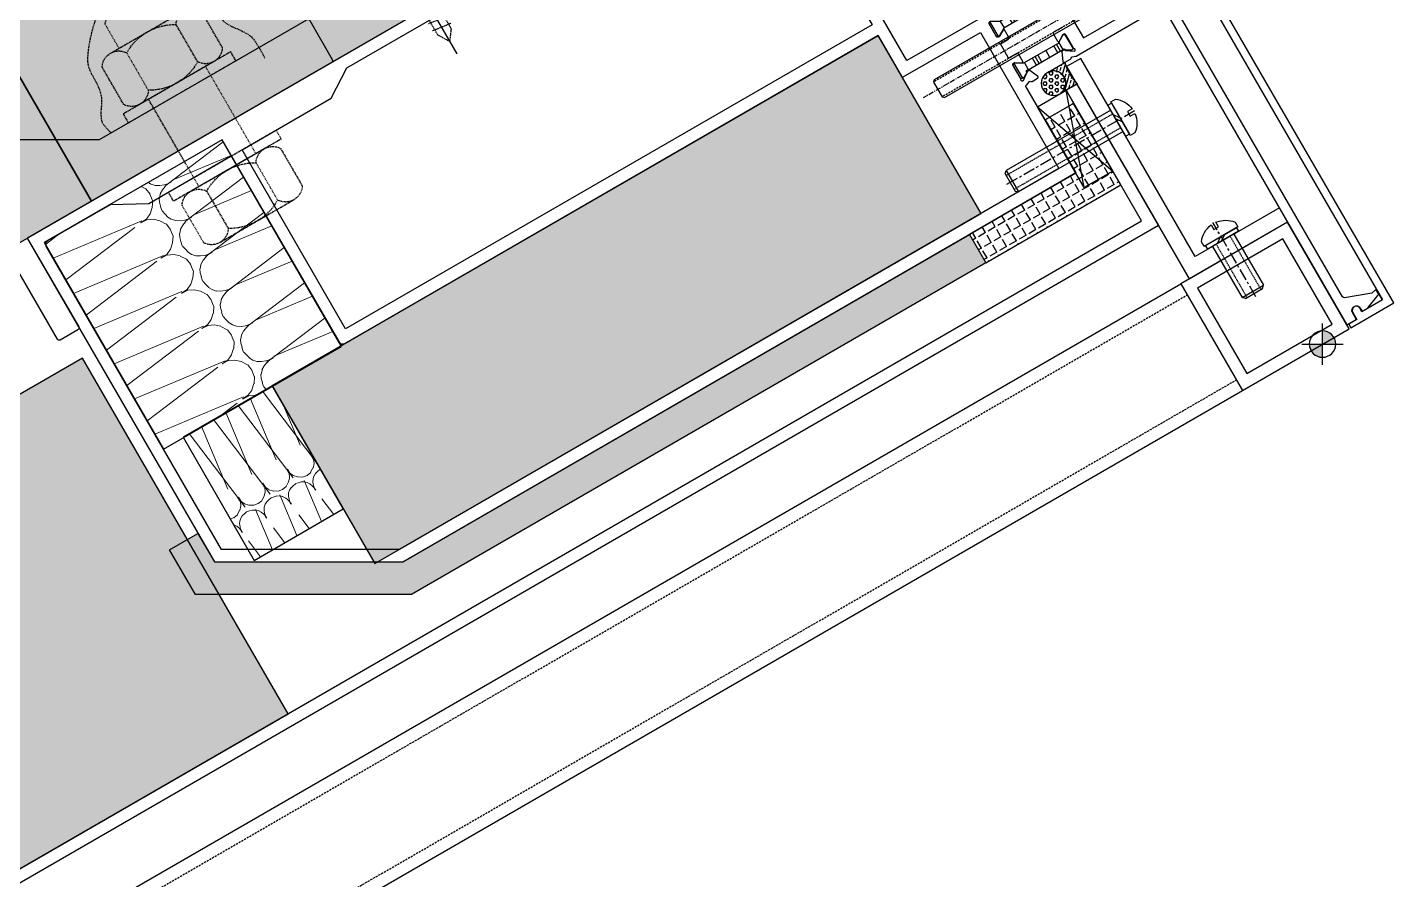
# Model space of a CAD drawing. Header units: millimetres. Extents: x 19684 to 58158, y -7929 to 13062.
# Drawn here: x 36693 to 37025.5, y 6933.9 to 7141.4 of the extents above; entities that cross this region are included whole.
import ezdxf

# ---------------------------------------------------------------- set-up
doc = ezdxf.new("R2010")
doc.units = ezdxf.units.MM
for name, pattern in [('CENTER', [2, 1.25, -0.25, 0.25, -0.25]), ('CENTER2', [28.575000000000003, 19.05, -3.175, 3.175, -3.175]), ('CONTINOUS', [0]), ('DASHED', [0.75, 0.5, -0.25]), ('HIDDEN', [0.375, 0.25, -0.125]), ('HIDDEN2', [0.1875, 0.125, -0.0625]), ('LG', [4.1, 4, 0.1])]:
    doc.linetypes.add(name, pattern=pattern)
for name, color, linetype in [('01', 1, 'Continuous'), ('CASTFIX', 1, 'Continuous'), ('F-Alum', 4, 'Continuous'), ('F-Bolt', 32, 'Continuous'), ('F-dashed line', 8, 'DASHED'), ('F-dim', 1, 'Continuous'), ('F-Glazing', 8, 'Continuous'), ('F-Hidden', 9, 'HIDDEN'), ('F-Misc', 1, 'Continuous'), ('F_MISC', 8, 'Continuous'), ('HAT', 155, 'Continuous'), ('Hatch', 8, 'Continuous'), ('INSUL', 173, 'Continuous'), ('XINGCAI', 4, 'LG'), ('中心线', 1, 'CENTER2'), ('虚线', 8, 'HIDDEN'), ('螺栓钉类', 241, 'Continuous')]:
    doc.layers.add(name, color=color, linetype=linetype)
doc.styles.add('F-simhei', font='')
doc.styles.get('F-simhei').set_extended_font_data('SimHei')
doc.dimstyles.new('1c', dxfattribs={"dimtxt": 3, "dimasz": 2, "dimexe": 1, "dimexo": 2, "dimgap": 1.5, "dimtad": 1, "dimdec": 0, "dimzin": 12, "dimdsep": 46, "dimtxsty": 'F-simhei', "dimblk": 'ARCHTICK', "dimcen": 1, "dimclrd": 1, "dimclre": 1, "dimclrt": 7, "dimadec": 0, "dimazin": 0, "dimtfac": 1, "dimtdec": 0, "dimtix": 1, "dimtofl": 0, "dimtmove": 0, "dimatfit": 3, "dimfxl": 1, "dimtolj": 1, "dimtzin": 0, "dimarcsym": 1})
pattern_1 = [(120.0159999972558, (-47216.91232647803, 13935.1741084259), (-2.381185795183363, -1.375665006030532), [2, -0.7500000000000003]), (210.0160000000012, (-47216.91232647803, 13935.1741084259), (1.375665006030532, -2.381185795183364), [1.999999999999999, -0.7499999999999997])]
pattern_2 = [(171.78891, (53.29895986780268, 199.0437047751039), (-673.1884858015958, 99.9980360094625), [3.334123433952751, -696.8316966981112]), (146.908661, (56.22176739034573, 197.1389802318034), (-158.3972894762852, 99.99803490723833), [3.48866439488112, -729.1307815316682]), (132.32733, (58.39030174578598, 194.7580750526679), (-178.1969530160181, 199.9960661803808), [3.220442669502371, -673.0725639250909]), (114.796992, (59.71027878823556, 191.900988237717), (-39.59932263935266, 99.99803293445495), [3.147266108530634, -327.3156832870287]), (91.62022409999996, (59.80456293412342, 188.5677207869313), (-19.79966064025727, 599.988200850776), [3.334601424552994, -696.9315947336012]), (82.82482490000001, (50.0933009075764, 111.4263797832001), (138.5976238983835, 1099.978365791337), [77.75020903024833, -16249.79344532666]), (97.17517500000001, (69.70439425242645, 111.4263797832001), (-138.5976269393062, 1099.97836540873), [77.75020903024834, -16249.79344532666]), (88.37977579999999, (59.99313122589912, 188.5677207869313), (19.79965369079009, 599.9882010424104), [3.334601424552994, -696.9315947336012]), (65.203007, (60.08741537178697, 191.900988237717), (39.59932256908431, 99.99803308210875), [3.147266108530634, -327.3156832870287]), (47.67266910000001, (61.40739341421688, 194.7580750526679), (178.1969524610717, 199.9960667480297), [3.220442669502371, -673.072563925091]), (33.09133830000001, (63.57592776965713, 197.1389802318034), (158.3972879681687, 99.99803716097436), [3.48866439488112, -729.1307815316682]), (8.21108952, (66.49873429221985, 199.0437047751039), (673.1884862108841, 99.9980333389594), [3.334123433952752, -696.8316966981112]), (87.16616460000002, (49.99901676168855, 109.5216562398798), (19.79965242265367, 299.9941008719035), [1.907056497442313, -398.5748119653647]), (103.901385, (50.4704374911278, 107.6169316965793), (-79.19864519313501, 299.9941001984828), [1.962195413127103, -410.0989253419127]), (111.603615, (51.22470965825029, 105.7122071532787), (-19.79966116559305, 99.99803348965123), [2.048634713285046, -105.5046652346223]), (122.761347, (52.45040355479235, 103.8074826099782), (-59.398985481521, 99.9980324796988), [2.265016458104941, -473.3884207443062]), (138.290552, (54.05323303490549, 102.3789387025126), (-118.7979666815726, 99.99803557897644), [2.147044778036072, -448.7322556115645]), (152.003514, (55.84463080679433, 101.4265764308623), (-178.1969532361461, 99.99803214900611), [2.028817103001383, -424.022851525775]), (166.477202, (57.82459687045887, 100.9503957950274), (-395.9932265685611, 99.99803673219859), [2.036421953450835, -425.6121802713819]), (167.070755, (59.89884708001127, 100.4742141592121), (-415.7928891850584, 99.99803333526746), [2.128206148500603, -444.7951330356821]), (12.9292444, (59.89884708001127, 100.4742141592121), (415.7928893372623, 99.99803287960626), [2.128206148500603, -444.7951330356821]), (13.52279750000001, (61.97309728956365, 100.9503957950274), (395.9932274412085, 99.99803327650577), [2.036421953450835, -425.6121802713819]), (27.9964853, (63.9530633532282, 101.4265764308623), (197.996611641301, 99.99803716726089), [2.028817103001383, -424.022851525775]), (41.709447, (65.74446212509737, 102.3789387025126), (118.7979657655061, 99.99803649161596), [2.147044778036071, -448.7322556115643]), (57.23865219999999, (67.34729160521051, 103.8074826099782), (197.9966108148992, 299.9941022379504), [2.26501645810494, -473.3884207443062]), (68.396384, (68.57298450177224, 105.7122071532787), (19.79966105141805, 99.99803388043392), [2.048634713285046, -105.5046652346223]), (76.098615, (69.32725766887506, 107.6169316965793), (19.79966139076917, 99.99803303909621), [1.962195413127103, -410.0989253419126]), (92.83383529999998, (69.79867839831431, 109.5216562398798), (-19.7996608878825, 299.9941004615129), [1.907056497442313, -398.5748119653648])]
pattern_3 = [(171.78891, (26.650004, 99.5238095), (-336.6008620780631, 50.00000124306714), [1.6670945, -348.4227]), (146.908661, (28.1114365, 98.5714285), (-79.20020219160399, 50.00000069194422), [1.7443665, -364.57256]), (132.32733, (29.195725, 97.3809525), (-89.10022864317625, 99.9999995668048), [1.610253, -336.5429]), (114.796992, (29.8557265, 95.952381), (-19.80005068304433, 49.99999970553313), [1.573664, -163.66106]), (91.62022409999996, (29.9028695, 94.28571450000001), (-9.900025001805957, 299.9999998552539), [1.6673335, -348.47265]), (82.82482490000001, (25.047143, 55.7142855), (69.30017472092726, 549.999998517065), [38.87586899999999, -8125.0565]), (97.17517500000001, (34.8528825, 55.7142855), (-69.30017624141853, 549.9999983257582), [38.87586899999999, -8125.0565]), (88.37977579999999, (29.9971555, 94.28571450000001), (9.900021527004037, 299.9999999510729), [1.6673335, -348.47265]), (65.203007, (30.0442985, 95.952381), (19.80005064790947, 49.99999977936148), [1.573664, -163.66106]), (47.67266910000001, (30.7043005, 97.3809525), (89.1002283656976, 99.99999985063482), [1.610253, -336.5429]), (33.09133830000001, (31.788589, 98.5714285), (79.20020143753092, 50.00000181883439), [1.7443665, -364.57256]), (8.211089519999998, (33.250021, 99.5238095), (336.6008622827113, 49.99999990778933), [1.6670945, -348.4227]), (87.16616460000002, (25, 54.761905), (9.900020892923356, 150.0000001508891), [0.9535469999999998, -199.2913249999999]), (103.901385, (25.235715, 53.809524), (-39.60010132330267, 149.9999998141721), [0.981117, -205.053495]), (111.603615, (25.6128585, 52.85714299999999), (-9.900025264479012, 49.99999998313673), [1.0243375, -52.75336999999999]), (122.761347, (26.2257175, 51.90476200000001), (-29.70007678582747, 49.99999947815058), [1.1325305, -236.698865]), (138.290552, (27.027148, 51.190476), (-59.40015143087815, 50.00000102781988), [1.0735435, -224.37054]), (152.003514, (27.9228645, 50.7142855), (-89.10022875324242, 49.99999931280099), [1.0144285, -212.0155950000001]), (166.477202, (28.912867, 50.47619049999999), (-198.0005069179623, 50.00000160444229), [1.018231, -212.810275]), (167.070755, (29.9500125, 50.238095), (-207.9005329079077, 49.99999990594333), [1.064124, -222.40194]), (12.9292444, (29.9500125, 50.238095), (207.9005329840112, 49.99999967810825), [1.064124, -222.40194]), (13.5227975, (30.987158, 50.47619049999999), (198.0005073542946, 49.99999987656191), [1.018231, -212.810275]), (27.99648529999999, (31.9771605, 50.7142855), (99.00025263747521, 50.00000182197773), [1.0144285, -212.015595]), (41.70944699999999, (32.87287749999999, 51.190476), (59.4001509728359, 50.00000148414861), [1.0735435, -224.3705399999999]), (57.23865219999999, (33.674308, 51.90476200000001), (99.00025222426618, 150.000000833926), [1.1325305, -236.6988649999999]), (68.396384, (34.2871665, 52.85714299999999), (9.90002520739039, 50.00000017853192), [1.0243375, -52.75337]), (76.098615, (34.6643105, 53.809524), (9.900025377069287, 49.99999975785479), [0.9811169999999998, -205.0534949999999]), (92.83383529999998, (34.9000255, 54.761905), (-9.900025125621006, 149.9999999456897), [0.9535470000000003, -199.291325])]

# ---------------------------------------------------------------- blocks, each defined once
blk = doc.blocks.new('qertqtwet')
at = {"layer": 'F-Glazing'}
h = blk.add_hatch(dxfattribs=at)
h.set_pattern_fill('ANSI37', color=256, angle=270.0000000000034, style=0)
h.set_pattern_definition([(315.0000000000033, (-29614.42304775224, -25731.69154979243), (1.122532015133579, 1.122532015133709), []), (45.00000000000334, (-29614.42304775224, -25731.69154979243), (-1.122532015133709, 1.122532015133579), [])])
h.paths.add_polyline_path([(-29820.57937317537, -22812.52878940574), (-29818.8122062625, -22812.52878940575), (-29818.8122062625, -22810.33161240899, 0.323428697050681), (-29824.22649746502, -22816.97082330404), (-29822.2096299913, -22816.97082330405, -0.1185157189850159), (-29821.23881053725, -22812.93261066923, -0.2818610536571748)])
h.paths.add_polyline_path([(-29822.2096299913, -22816.97082330405), (-29824.22649746502, -22816.97082330404, 0.3560576311528728), (-29818.8122062625, -22824.46540130571), (-29818.8122062625, -22821.41285720236), (-29820.57937317537, -22821.41285720236, -0.2818610536571745), (-29821.23881053725, -22821.00903593886, -0.1185157189850159)])
at = {"color": 8, "linetype": 'DASHED'}
for p, q in [((-29818.81220626278, -22814.88745477372, -46928.13187290396), (-29758.81220626278, -22814.88745477372, -46928.13187290396)), ((-29818.81220626278, -22814.88745477372, -46928.13187290396), (-29758.81220626278, -22814.88745477372, -46928.13187290396)), ((-29818.81220626278, -22819.05412144038, -46928.13187290396), (-29758.81220626278, -22819.05412144038, -46928.13187290396)), ((-29818.81220626278, -22819.05412144038, -46928.13187290396), (-29758.81220626278, -22819.05412144038, -46928.13187290396))]:
    blk.add_line(p, q, dxfattribs=at)
at = {"color": 8, "linetype": 'CENTER'}
blk.add_line((-29825.47887292947, -22816.97078810705, -46928.13187290396), (-29754.64553959612, -22816.97078810705, -46928.13187290396), dxfattribs=at)
blk.add_line((-29825.47887292947, -22816.97078810705, -46928.13187290396), (-29754.64553959612, -22816.97078810705, -46928.13187290396), dxfattribs=at)
blk.add_arc((-29816.92428280844, -22817.39850685732, -23464.06593645198), 7.314728437362906, 104.9572881810436, 255.0427118187282)
at = {"layer": 'F-Bolt', "elevation": -46928.13187290396}
blk.add_lwpolyline([(-29820.98789410364, -22820.49255707884, 0.2099352819367999), (-29819.32357117219, -22821.47078796239), (-29818.81220753584, -22821.47078810705), (-29818.81220498975, -22812.47078810705), (-29819.3235686261, -22812.47078796277, 0.2099352819368), (-29820.98789211101, -22813.44901790502, 0.1433843212667726), (-29822.08493336194, -22816.35715081947), (-29820.79994085657, -22816.35715118109), (-29820.79994120376, -22817.58442390836), (-29822.08493370902, -22817.58442354483, 0.1433843212667727)], format="xyb", close=True, dxfattribs=at)
blk.add_lwpolyline([(-29820.98789410364, -22820.49255707884, 0.2099352819367999), (-29819.32357117219, -22821.47078796239), (-29818.81220753584, -22821.47078810705), (-29818.81220498975, -22812.47078810705), (-29819.3235686261, -22812.47078796277, 0.2099352819368), (-29820.98789211101, -22813.44901790502, 0.1433843212667726), (-29822.08493336194, -22816.35715081947), (-29820.79994085657, -22816.35715118109), (-29820.79994120376, -22817.58442390836), (-29822.08493370902, -22817.58442354483, 0.1433843212667727)], format="xyb", close=True, dxfattribs=at)
blk.add_lwpolyline([(-29818.81220626278, -22819.47078810705), (-29759.22887292947, -22819.47078810705), (-29758.81220626278, -22819.05412144038), (-29758.81220626278, -22814.88745477372), (-29759.22887292947, -22814.47078810705), (-29818.81220626278, -22814.47078810705)], dxfattribs=at)
blk.add_lwpolyline([(-29818.81220626278, -22819.47078810705), (-29759.22887292947, -22819.47078810705), (-29758.81220626278, -22819.05412144038), (-29758.81220626278, -22814.88745477372), (-29759.22887292947, -22814.47078810705), (-29818.81220626278, -22814.47078810705)], dxfattribs=at)
blk = doc.blocks.new('A$C455C3A01')
at = {"layer": 'Hatch'}
h = blk.add_hatch(dxfattribs=at)
h.set_pattern_fill('M_SYNTHETIC-PISA', color=256, pattern_type=2)
h.set_pattern_definition([(90, (-9.900000006500932, 423.8302261678061), (-6, 3.673940397442059e-16), []), (90, (-9.150000006500932, 423.8302261678061), (-6, 3.673940397442059e-16), []), (90, (-8.400000006500932, 423.8302261678061), (-6, 3.673940397442059e-16), []), (90, (-6.150000006500932, 423.8302261678061), (-6, 3.673940397442059e-16), [])])
edge = h.paths.add_edge_path()
edge.add_arc((-6.87320508075617, -1.599999999999832), 0.5000000000000772, 270.0000000000381, 300.0000000000389, ccw=False)
edge.add_line((-6.873205080755838, -2.099999999999909), (-6.900000000000205, -2.099999999999909))
edge.add_arc((-6.900000000000205, -1.599999999999909), 0.5, 180, 270, ccw=False)
edge.add_line((-7.400000000000205, -1.599999999999909), (-7.400000000000205, 1.600000000000364))
edge.add_arc((-6.900000000000205, 1.600000000000364), 0.5, 90, 180, ccw=False)
edge.add_line((-6.900000000000205, 2.100000000000364), (-6.873205080757202, 2.099999999999909))
edge.add_arc((-6.873205080757574, 1.599999999999688), 0.5000000000002212, 59.999999999965496, 89.99999999995748, ccw=False)
edge.add_line((-6.623205080757202, 2.033012701891948), (-4.833974596215853, 1))
edge.add_line((-4.833974596215853, 1), (4.833974596215398, 1))
edge.add_line((4.833974596215398, 1), (6.623205080756748, 2.033012701891948))
edge.add_arc((6.87320508075709, 1.599999999999793), 0.5000000000001159, 90.00000000003928, 120.00000000003769, ccw=False)
edge.add_line((6.873205080756748, 2.099999999999909), (6.89999999999975, 2.100000000000364))
edge.add_arc((6.89999999999975, 1.600000000000364), 0.5, 0, 90, ccw=False)
edge.add_line((7.39999999999975, 1.600000000000364), (7.39999999999975, -1.599999999999909))
edge.add_arc((6.89999999999975, -1.599999999999909), 0.5, -90, 0, ccw=False)
edge.add_line((6.89999999999975, -2.099999999999909), (6.873205080755383, -2.099999999999909))
edge.add_arc((6.873205080755718, -1.599999999999822), 0.5000000000000873, 239.99999999996152, 269.99999999996163, ccw=False)
edge.add_line((6.623205080755383, -2.033012701891948), (4.833974596216308, -1))
edge.add_line((4.833974596216308, -1), (-4.833974596216308, -1))
edge.add_line((-4.833974596216308, -1), (-6.623205080755838, -2.033012701891948))
at = {"color": 0, "linetype": 'ByBlock'}
blk.add_lwpolyline([(-6.623205080755838, -2.033012701891948, -0.1316524975873993), (-6.873205080755838, -2.099999999999909), (-6.900000000000205, -2.099999999999909, -0.414213562373095), (-7.400000000000205, -1.599999999999909), (-7.400000000000205, 1.600000000000364, -0.414213562373095), (-6.900000000000205, 2.100000000000364), (-6.873205080757202, 2.099999999999909, -0.1316524975873601), (-6.623205080757202, 2.033012701891948), (-4.833974596215853, 1), (4.833974596215398, 1), (6.623205080756748, 2.033012701891948, -0.1316524975873888), (6.873205080756748, 2.099999999999909), (6.89999999999975, 2.100000000000364, -0.4142135623730949), (7.39999999999975, 1.600000000000364), (7.39999999999975, -1.599999999999909, -0.4142135623730951), (6.89999999999975, -2.099999999999909), (6.873205080755383, -2.099999999999909, -0.1316524975873966), (6.623205080755383, -2.033012701891948), (4.833974596216308, -1), (-4.833974596216308, -1)], format="xyb", close=True, dxfattribs=at)
blk = doc.blocks.new('*U76')
at = {"layer": 'HAT'}
h = blk.add_hatch(dxfattribs=at)
h.set_pattern_fill('ANSI33', color=256, scale=0.5)
h.set_pattern_definition([(45, (-42960.06277537793, -11922.42191400856), (-1.122532015133644, 1.122532015133644), []), (45, (-42958.94024287794, -11922.42191400856), (-1.122532015133644, 1.122532015133644), [0.79375, -0.396875])])
edge = h.paths.add_edge_path()
edge.add_arc((3, 11.082361000701), 11.48123361620425, 254.8530260690202, 285.14697393097975, ccw=False)
edge.add_line((0, -1.77635683940025e-15), (0, -4.746772359798344))
edge.add_arc((3, -4.902934290748822), 3.004061675245397, 2.979783772836811, 177.0202162271633, ccw=False)
edge.add_line((6, -4.746772359798344), (6, -1.77635683940025e-15))
h = blk.add_hatch(dxfattribs=at)
h.set_pattern_fill('HEX', color=256, scale=0.5)
h.set_pattern_definition([(0, (-42960.06277537793, -11922.42191400856), (0, 0.824889), [0.47625, -0.9525]), (120, (-42960.06277537793, -11922.42191400856), (-0.7143748293023419, -0.4124444999999998), [0.4762499999999993, -0.9524999999999986]), (59.99999999999999, (-42959.58652537793, -11922.42191400856), (-0.7143748293023418, 0.4124445000000001), [0.47625, -0.9525])])
edge = h.paths.add_edge_path()
edge.add_arc((3, -4.902934290748819), 3.004061675245397, 0, 360)
at = {"layer": '01'}
blk.add_lwpolyline([(6, -1.77635683940025e-15, -0.1329575385010826), (0, -1.77635683940025e-15), (0, -4.746772359798344, -0.9492999147649731), (6, -4.746772359798344)], format="xyb", close=True, dxfattribs=at)
blk.add_circle((3, -4.902934290748819), 3.004061675245397, dxfattribs=at)
blk = doc.blocks.new('*U77')
at = {"layer": '中心线', "color": 1, "linetype": 'CENTER', "ltscale": 2.357947691000002}
blk.add_line((-2.842170943040401e-14, 30.90048662063384), (2.842170943040401e-14, -4.956409502317115), dxfattribs=at)
at = {"layer": '虚线', "linetype": 'HIDDEN', "ltscale": 0.5}
for p, q in [((-1.948286311568523, 1.13686837721616e-13), (-1.94828631156858, 30.00000000000011)), ((1.948286311568523, 1.13686837721616e-13), (1.948286311568467, 30.00000000000011))]:
    blk.add_line(p, q, dxfattribs=at)
at = {"layer": '螺栓钉类', "color": 241, "linetype": 'Continuous'}
for p, q in [((-2.40807576862025, 30.00000000000011), (-2.999791744951636, 29.40828402366867)), ((2.408075768620193, 30.00000000000011), (-2.408075768620307, 30)), ((2.408075768620193, 30.00000000000011), (2.99979174495158, 29.40828402366867)), ((2.99979174495158, 29.40828402366867), (-2.999791744951636, 29.40828402366867)), ((-2.999791744951636, 1.13686837721616e-13), (-2.999791744951636, 29.40828402366867)), ((2.999791744951636, 1.13686837721616e-13), (2.99979174495158, 29.40828402366867)), ((-0.9100693464279175, -1), (0.5333063006401062, 0)), ((0.2446311712265015, -1), (1.688006818294525, 0))]:
    blk.add_line(p, q, dxfattribs=at)
blk.add_lwpolyline([(4.350000023841858, 0), (4.350000023841858, -1), (-4.350000023841858, -1), (-4.350000023841858, 0)], close=True, dxfattribs=at)
blk.add_lwpolyline([(-4.75, -1), (4.75, -1), (4.75, -2.319999992847443, -0.2072557309237045), (0.6600000262260437, -4.663157165050507), (0.6600000262260437, -3.379999995231628), (-0.6600000262260437, -3.379999995231628), (-0.6600000262260437, -4.663157165050507, -0.2072557309237047), (-4.75, -2.319999992847443)], format="xyb", close=True, dxfattribs=at)
blk = doc.blocks.new('*U78')
at = {"layer": 'F-Misc'}
blk.add_lwpolyline([(0, -8), (0, 0), (-22.6862628114484, 0), (-22.6862628114484, -8)], close=True, dxfattribs=at)
for points in [[(0, -8), (-22.6862628114484, 0)], [(-22.6862628114484, -8), (0, 0)]]:
    blk.add_lwpolyline(points, dxfattribs=at)
blk = doc.blocks.new('*U79')
at = {"layer": '中心线', "color": 1, "linetype": 'CENTER', "ltscale": 2.357947691000002}
blk.add_line((-4.263256414560601e-14, 15.90048662063384), (1.4210854715202e-14, -4.956409502317115), dxfattribs=at)
at = {"layer": '虚线', "linetype": 'HIDDEN', "ltscale": 0.5}
for p, q in [((-1.948286311568509, 1.13686837721616e-13), (-1.948286311568566, 15.00000000000011)), ((1.948286311568523, 1.13686837721616e-13), (1.948286311568481, 15.00000000000011))]:
    blk.add_line(p, q, dxfattribs=at)
at = {"layer": '螺栓钉类', "color": 241, "linetype": 'Continuous'}
for p, q in [((-2.40807576862025, 15.00000000000011), (-2.999791744951651, 14.40828402366867)), ((2.999791744951594, 14.40828402366867), (-2.999791744951636, 14.40828402366867)), ((-2.999791744951622, 1.13686837721616e-13), (-2.999791744951651, 14.40828402366867)), ((2.408075768620179, 15.00000000000011), (-2.408075768620321, 15)), ((2.408075768620179, 15.00000000000011), (2.999791744951594, 14.40828402366867)), ((2.999791744951636, 1.13686837721616e-13), (2.999791744951594, 14.40828402366867)), ((-0.9100693464279175, -1), (0.5333063006401062, 0)), ((0.2446311712265015, -1), (1.688006818294525, 0))]:
    blk.add_line(p, q, dxfattribs=at)
blk.add_lwpolyline([(4.350000023841858, 0), (4.350000023841858, -1), (-4.350000023841858, -1), (-4.350000023841858, 0)], close=True, dxfattribs=at)
blk.add_lwpolyline([(-4.75, -1), (4.75, -1), (4.75, -2.319999992847443, -0.2072557309237045), (0.6600000262260437, -4.663157165050507), (0.6600000262260437, -3.379999995231628), (-0.6600000262260437, -3.379999995231628), (-0.6600000262260437, -4.663157165050507, -0.2072557309237047), (-4.75, -2.319999992847443)], format="xyb", close=True, dxfattribs=at)
blk = doc.blocks.new('*U80')
at = {"layer": 'INSUL', "lineweight": 0}
h = blk.add_hatch(dxfattribs=at)
h.set_pattern_fill('岩棉', color=256, scale=99.9980335233771, style=0, pattern_type=2)
h.set_pattern_definition(pattern_2)
h.paths.add_polyline_path([(0, 0), (1131.104494550878, 0), (1131.104494550878, 99.9980335233771), (0, 99.9980335233771)])
at = {"layer": 'INSUL'}
blk.add_lwpolyline([(0, 0), (1131.104494550878, 0), (1131.104494550878, 99.9980335233771), (0, 99.9980335233771)], close=True, dxfattribs=at)
blk = doc.blocks.new('ding1')
at = {"layer": 'CASTFIX', "color": 9, "linetype": 'CENTER2'}
blk.add_line((1214.680535677697, -4175.415606518631), (1214.680535677697, -4204.300201433828), dxfattribs=at)
at = {"layer": 'CASTFIX', "color": 8, "linetype": 'HIDDEN2'}
for p, q in [((1212.880535677697, -4181.857616678883), (1214.680535677697, -4178.922834070187)), ((1214.680535677697, -4178.922834070187), (1216.480535677697, -4181.33858421964)), ((1217.080535677697, -4182.623013990795), (1212.280535677697, -4183.266124916723)), ((1212.880535677697, -4197.922834070187), (1212.880535677697, -4181.857616678883)), ((1216.480535677697, -4197.922834070187), (1216.480535677697, -4181.33858421964)), ((1217.080535677697, -4184.623013990795), (1212.280535677697, -4185.266124916723)), ((1217.080535677697, -4186.623013990795), (1212.280535677697, -4187.266124916723)), ((1217.080535677697, -4188.623013990795), (1212.280535677697, -4189.266124916723)), ((1217.080535677697, -4190.623013990795), (1212.280535677697, -4191.266124916723)), ((1217.080535677697, -4192.623013990795), (1212.280535677697, -4193.266124916723)), ((1217.080535677697, -4194.623013990795), (1212.280535677697, -4195.266124916723)), ((1217.080535677697, -4196.623013990795), (1212.280535677697, -4197.266124916723))]:
    blk.add_line(p, q, dxfattribs=at)
at = {"layer": 'CASTFIX'}
for p, q in [((1209.930535677697, -4197.922834070187), (1209.930535677697, -4199.172834070187)), ((1219.430535677697, -4197.922834070187), (1209.930535677697, -4197.922834070187)), ((1219.430535677697, -4199.172834070187), (1209.930535677697, -4199.172834070187)), ((1219.430535677697, -4197.922834070187), (1219.430535677697, -4199.172834070187)), ((1213.980558336815, -4201.472834070186), (1213.180535677697, -4201.472834070186)), ((1214.18056401238, -4200.722834070186), (1213.980558336815, -4201.472834070186)), ((1215.180564012408, -4200.722834070186), (1214.18056401238, -4200.722834070186)), ((1215.180564012408, -4200.722834070186), (1215.380558336844, -4201.472834070186)), ((1216.180535677697, -4201.472834070186), (1215.380558336844, -4201.472834070186))]:
    blk.add_line(p, q, dxfattribs=at)
for centre, radius, start, end in [((1213.340443233555, -4197.800682089081), 3.675631999908295, 201.9199292038799, 267.5065728459988), ((1216.020628121838, -4197.800682089082), 3.675631999908523, 272.4934271540012, 338.080070796125)]:
    blk.add_arc(centre, radius, start, end, dxfattribs=at)
blk = doc.blocks.new('*U66')
at = {"layer": 'INSUL', "lineweight": 0}
h = blk.add_hatch(dxfattribs=at)
h.set_pattern_fill('岩棉', color=256, scale=99.9980335233771, style=0, pattern_type=2)
h.set_pattern_definition(pattern_2)
h.paths.add_polyline_path([(0, 0), (1131.104494550878, 0), (1131.104494550878, 99.9980335233771), (0, 99.9980335233771)])
at = {"layer": 'INSUL'}
blk.add_lwpolyline([(0, 0), (1131.104494550878, 0), (1131.104494550878, 99.9980335233771), (0, 99.9980335233771)], close=True, dxfattribs=at)
blk = doc.blocks.new('*U58')
at = {"layer": 'INSUL', "lineweight": 0}
h = blk.add_hatch(dxfattribs=at)
h.set_pattern_fill('岩棉', color=256, scale=100, style=0, pattern_type=2)
h.set_pattern_definition([(171.78891, (53.300008, 199.047619), (-673.2017241561263, 100.0000024861343), [3.334189, -696.8453999999999]), (146.908661, (56.22287299999999, 197.142857), (-158.400404383208, 100.0000013838884), [3.488733, -729.14512]), (132.32733, (58.39145, 194.761905), (-178.2004572863525, 199.9999991336096), [3.220506, -673.0858000000001]), (114.796992, (59.71145300000001, 191.904762), (-39.60010136608867, 99.99999941106627), [3.147328, -327.32212]), (91.62022409999996, (59.805739, 188.571429), (-19.80005000361191, 599.9999997105077), [3.334667, -696.9453000000001]), (82.82482490000001, (50.094286, 111.428571), (138.6003494418545, 1099.99999703413), [77.75173799999999, -16250.113]), (97.17517500000001, (69.705765, 111.428571), (-138.6003524828371, 1099.999996651516), [77.75173799999999, -16250.113]), (88.37977579999999, (59.994311, 188.571429), (19.80004305400807, 599.9999999021459), [3.334667, -696.9453000000001]), (65.203007, (60.088597, 191.904762), (39.60010129581894, 99.99999955872296), [3.147327999999999, -327.32212]), (47.67266910000001, (61.408601, 194.761905), (178.2004567313952, 199.9999997012696), [3.220506, -673.0858000000001]), (33.09133830000001, (63.577178, 197.142857), (158.4004028750618, 100.0000036376688), [3.488733, -729.14512]), (8.211089519999998, (66.50004200000001, 199.047619), (673.2017245654226, 99.99999981557866), [3.334189, -696.8453999999999]), (87.16616460000002, (50, 109.52381), (19.80004178584671, 300.0000003017782), [1.907094, -398.5826499999999]), (103.901385, (50.47143, 107.619048), (-79.20020264660533, 299.9999996283441), [1.962234, -410.1069900000001]), (111.603615, (51.225717, 105.714286), (-19.80005052895802, 99.99999996627346), [2.048675, -105.50674]), (122.761347, (52.451435, 103.809524), (-59.40015357165495, 99.99999895630117), [2.265061, -473.39773]), (138.290552, (54.054296, 102.380952), (-118.8003028617563, 100.0000020556398), [2.147087, -448.74108]), (152.003514, (55.845729, 101.428571), (-178.2004575064848, 99.99999862560198), [2.028857, -424.0311900000002]), (166.477202, (57.825734, 100.952381), (-396.0010138359246, 100.0000032088846), [2.036462, -425.6205499999999]), (167.070755, (59.900025, 100.47619), (-415.8010658158154, 99.99999981188667), [2.128248, -444.80388]), (12.9292444, (59.900025, 100.47619), (415.8010659680223, 99.99999935621649), [2.128248, -444.80388]), (13.5227975, (61.97431599999999, 100.952381), (396.0010147085893, 99.99999975312382), [2.036462, -425.6205499999999]), (27.99648529999999, (63.954321, 101.428571), (198.0005052749504, 100.0000036439555), [2.028857, -424.0311900000001]), (41.70944699999999, (65.74575499999999, 102.380952), (118.8003019456718, 100.0000029682972), [2.147087, -448.7410799999999]), (57.23865219999999, (67.34861599999999, 103.809524), (198.0005044485324, 300.0000016678519), [2.265060999999999, -473.3977299999999]), (68.396384, (68.574333, 105.714286), (19.80005041478078, 100.0000003570638), [2.048675, -105.50674]), (76.098615, (69.328621, 107.619048), (19.80005075413857, 99.99999951570958), [1.962234, -410.1069899999999]), (92.83383529999998, (69.800051, 109.52381), (-19.80005025124201, 299.9999998913794), [1.907094000000001, -398.5826500000001])])
h.paths.add_polyline_path([(0, 0), (500.0466460434687, 0), (500.0466460434687, 100), (0, 100)])
at = {"layer": 'INSUL'}
blk.add_lwpolyline([(0, 0), (500.0466460434687, 0), (500.0466460434687, 100), (0, 100)], close=True, dxfattribs=at)
blk = doc.blocks.new('A$C714F5CF6')
at = {"ltscale": 0.5}
h = blk.add_hatch(color=7, dxfattribs=at)
edge = h.paths.add_edge_path()
edge.add_line((0, 3.21222950972151), (0, 0))
edge.add_line((0, 0), (3.212229509372264, 0))
edge.add_ellipse((0, 0), major_axis=(-2.271389268935526, 2.271389268935526), ratio=0.9999999999934978, start_angle=225.0000000001863, end_angle=314.9999999998137)
edge = h.paths.add_edge_path()
edge.add_line((0, 0), (-3.212229509372264, 0))
edge.add_ellipse((0, 0), major_axis=(-2.271389268935526, 2.271389268935526), ratio=0.9999999999934978, start_angle=45.00000000018628, end_angle=134.9999999998137)
edge.add_line((0, -3.21222950972151), (0, 0))
at = {"color": 7, "ltscale": 0.5}
for p, q in [((0, 5.012234860099852), (0, -5.012234860099852)), ((5.012234859634191, 0), (-5.012234859634191, 0))]:
    blk.add_line(p, q, dxfattribs=at)
blk.add_circle((0, 0), 3.212229509400538, dxfattribs=at)
blk = doc.blocks.new('*U49')
at = {"layer": 'INSUL', "lineweight": 0}
h = blk.add_hatch(dxfattribs=at)
h.set_pattern_fill('岩棉', color=256, scale=50, style=0, pattern_type=2)
h.set_pattern_definition(pattern_3)
h.paths.add_polyline_path([(0, 0), (170.3581939279481, 0), (170.3581939279481, 50), (0, 50)])
at = {"layer": 'INSUL'}
blk.add_lwpolyline([(0, 0), (170.3581939279481, 0), (170.3581939279481, 50), (0, 50)], close=True, dxfattribs=at)
blk = doc.blocks.new('*U50')
at = {"layer": 'INSUL', "lineweight": 0}
h = blk.add_hatch(dxfattribs=at)
h.set_pattern_fill('岩棉', color=256, scale=50, style=0, pattern_type=2)
h.set_pattern_definition(pattern_3)
h.paths.add_polyline_path([(0, 0), (58.08844328560681, 0), (58.08844328560681, 50), (0, 50)])
at = {"layer": 'INSUL'}
blk.add_lwpolyline([(0, 0), (58.08844328560681, 0), (58.08844328560681, 50), (0, 50)], close=True, dxfattribs=at)
blk = doc.blocks.new('*U51')
at = {"layer": 'INSUL', "lineweight": 0}
h = blk.add_hatch(dxfattribs=at)
h.set_pattern_fill('岩棉', color=256, scale=34.64896973362498, style=0, pattern_type=2)
h.set_pattern_definition([(171.78891, (18.46790363993969, 68.96794926281116), (-233.2574616490977, 34.64897059504489), [1.155262137471853, -241.4497517361579]), (146.908661, (19.48064624914441, 68.30796885393357), (-54.88410817267732, 34.64897021312807), [1.208810041256987, -252.6412719430035]), (132.32733, (20.23203583752476, 67.48299351608144), (-61.74462251032959, 69.29793916705461), [1.115872149209576, -233.2172951233276]), (114.796992, (20.68940327747771, 66.49302290276505), (-13.72102713682088, 34.64896952956551), [1.090516726137904, -113.4137422902597]), (91.62022409999996, (20.72207240508075, 65.33805736047412), (-6.860513332994104, 207.8938183014438), [1.15542775954718, -241.4843660569218]), (82.82482490000001, (17.35715399441554, 38.60885184040082), (48.02359312880664, 381.1386660422314), [26.9401761669874, -5630.496735049859]), (97.17517500000001, (24.15232941744175, 38.60885184040082), (-48.02359418247575, 381.1386659096597), [26.9401761669874, -5630.49673504986]), (88.37977579999999, (20.78741066028684, 65.33805736047412), (6.860510925027973, 207.8938183678445), [1.15542775954718, -241.4843660569218]), (65.203007, (20.82007978788989, 66.49302290276505), (13.72102711247314, 34.64896958072703), [1.090516726137904, -113.4137422902597]), (47.67266910000001, (21.27744757433253, 67.48299351608144), (61.7446223180426, 69.29793936374297), [1.115872149209576, -233.2172951233276]), (33.09133830000001, (22.02883716271288, 68.30796885393357), (54.88410765012021, 34.64897099403974), [1.208810041256987, -252.6412719430035]), (8.21108952, (23.0415794254279, 68.96794926281116), (233.2574617909147, 34.64896966972489), [1.155262137471853, -241.4497517361579]), (87.16616460000002, (17.32448486681249, 37.94887177801293), (6.860510485623126, 103.946909305438), [0.660788422851778, -138.1047817619804]), (103.901385, (17.48783050482772, 37.28889136913534), (-27.44205424399193, 103.9469090721), [0.6798938647628987, -142.0978468405804]), (111.603615, (17.74918317916239, 36.62891096025775), (-6.860513515021118, 34.64896972193908), [0.7098447806903415, -36.55699840953439]), (122.761347, (18.17388183800198, 35.96893055138016), (-20.58154123276948, 34.64896937199409), [0.7848203003381434, -164.0274361873677]), (138.290552, (18.72925666076406, 35.47394507147712), (-41.16308098202476, 34.64897044588298), [0.7439435247845966, -155.4841609915419]), (152.003514, (19.34996973873223, 35.14395486703832), (-61.74462258660317, 34.64896925741022), [0.7029780478685317, -146.9224386842299]), (166.477202, (20.03602107190649, 34.97895993806377), (-137.2102714288576, 34.64897084547043), [0.705613102016774, -147.4731355495882]), (167.070755, (20.7547415326838, 34.81396466259953), (-144.0707854466119, 34.64896966844564), [0.737416005376479, -154.1199617551896]), (12.9292444, (20.7547415326838, 34.81396466259953), (144.0707854993501, 34.64896951056063), [0.737416005376479, -154.1199617551896]), (13.5227975, (21.4734619934611, 34.97895993806377), (137.2102717312269, 34.64896964808493), [0.7056131020167739, -147.4731355495881]), (27.9964853, (22.15951332663537, 35.14395486703832), (68.60513514514211, 34.648970996218), [0.7029780478685317, -146.9224386842299]), (41.709447, (22.78022675109323, 35.47394507147712), (41.16308066461091, 34.64897076210939), [0.7439435247845962, -155.4841609915418]), (57.23865219999999, (23.33560157385531, 35.96893055138016), (68.60513485879676, 103.9469097787684), [0.7848203003381432, -164.0274361873677]), (68.396384, (23.76029988620521, 36.62891096025775), (6.86051347545988, 34.64896985734392), [0.7098447806903416, -36.5569984095344]), (76.098615, (24.02165290702957, 37.28889136913534), (6.86051359304386, 34.64896956582334), [0.6798938647628986, -142.0978468405804]), (92.83383529999998, (24.1849985450448, 37.94887177801293), (-6.860513418795382, 103.946909163239), [0.6607884228517781, -138.1047817619804])])
h.paths.add_polyline_path([(0, 0), (25.03083813462607, 0), (25.03083813462607, 34.64896973362498), (0, 34.64896973362498)])
at = {"layer": 'INSUL'}
blk.add_lwpolyline([(0, 0), (25.03083813462607, 0), (25.03083813462607, 34.64896973362498), (0, 34.64896973362498)], close=True, dxfattribs=at)
blk = doc.blocks.new('A$C7C8B7527')
at = {"layer": 'F-Hidden'}
for p, q in [((-4.439679307324695, 13.85600503662135), (-14.93572081024467, 13.85600937869458)), ((23.93974145374523, 13.85600125962446), (34.43578295666521, 13.85599691755124)), ((-16.8556861383986, -10.39199302702036), (-16.85568074033654, 10.39200697297929)), ((-2.519677540331031, 10.39200424235605), (-2.519689338412718, -10.39199895765341)), ((22.01973682072276, 10.39200205391899), (22.0197314226607, -10.39200114609048)), ((36.35572822264658, -10.39200707670898), (36.35574002072826, 10.39199292329067)), ((-4.439682173353503, 6.928005036636023), (-14.93567897334287, 6.928006178684882)), ((22.01973619947239, 8.000000241951057), (-2.519678898170241, 7.999998664789018)), ((23.93973858771642, 6.928001259639132), (34.43573538773489, 6.927993717585196)), ((43.26437405072647, 8.000002085009328), (36.35573186900729, 7.999992923283571)), ((44.48037354765256, 6.784001581992925), (43.26437405072647, 8.000002085009328)), ((44.48036793474603, -6.78399841803548), (44.48037354765256, 6.784001581992925)), ((-4.439687905382016, -6.927994963363744), (-14.93568790539575, -6.927990621305071)), ((-2.519687980573508, -8.00000133519643), (22.01973204391106, -7.999999758034392)), ((23.9397328556588, -6.927998740375187), (34.43573285567254, -6.928003082433861)), ((36.35572525003954, -8.000007076716429), (43.26436743172962, -7.999997914990672)), ((44.48036793474603, -6.78399841803548), (43.26436743172962, -7.999997914990672)), ((-4.439690771410824, -13.85599496336363), (-14.93569077139546, -13.85599062130495)), ((23.93972998963, -13.85599874037507), (34.43572998967284, -13.85600308243374))]:
    blk.add_line(p, q, dxfattribs=at)
for points in [[(-2.51969129354984, -15.11810919386335), (-6.254165782593191e-06, -15.11811023621703), (6.254165782593191e-06, 15.11811023621703), (-2.519678785247379, 15.11811127855617)], [(22.01972946755268, -15.11811138230041), (19.50004442816862, -15.11811033994672), (19.50005693650019, 15.11811013248735), (22.01974197588424, 15.11810909013366)]]:
    blk.add_lwpolyline(points, close=True, dxfattribs=at)
for centre, radius, start, end in [((-12.77087667312298, 10.39202733259299), 4.084815999999999, 122.0036627721316, 237.996976296452), ((-6.604493540318799, 10.39200593219721), 4.084815999999999, 302.0029762961776, 57.99697629645205), ((26.10455282073963, 10.39200036407783), 4.084815999999999, 122.0029762961776, 237.996976296452), ((32.27093595354381, 10.39201666257213), 4.084815999999999, 302.0029762961776, 57.99628982213316), ((-3.396425013794214, 1.048586273100227e-05), 13.459264, 149.0199762998651, 210.9799762979876), ((-15.97894903937413, 6.610265700146556e-06), 13.459264, 329.0199762998651, 30.97997629798758), ((35.47899972170853, -6.713995389873162e-06), 13.459264, 149.0199762998651, 210.9799762979876), ((22.89647569618683, 7.572012691525742e-06), 13.459264, 329.0199762998651, 30.97997629798758), ((-12.77088527120941, -10.39198442905035), 4.084815999999999, 122.0029762961776, 237.996976296452), ((-6.60450533842959, -10.391994067817), 4.084815999999999, 302.0029762961776, 57.99697629645205), ((26.10454742267757, -10.39199963592182), 4.084815999999999, 122.0029762961776, 237.996976296452), ((32.27093055548175, -10.39198333744207), 4.084815999999999, 302.0029762961776, 57.99697629645205)]:
    blk.add_arc(centre, radius, start, end, dxfattribs=at)
blk.add_open_spline([(19.50005372489977, -19.977500377674), (22.00973377044284, -20.68645510530041), (24.70999062815827, -20.22726995049015), (27.48318758147798, -17.1484472514021), (32.98245531769498, -16.82939183958297), (36.61542498629569, -16.95508318975408), (41.26786775777146, -13.49866499974814), (47.04195736588008, -8.161573543377017), (50.77002502542018, 0.8335307498455222), (42.17894047225855, 12.93221563122279), (36.16201135220035, 18.60091431192632), (30.00752978126548, 15.63367280849707), (25.77595222468517, 19.69310217014208), (22.09196668657387, 21.77325877775365), (16.50004444801743, 21.51512962958077)], degree=3, knots=[8.785679325307939, 8.785679325307939, 8.785679325307939, 8.785679325307939, 10.36318153451103, 16.71335017549519, 23.21521896273343, 29.54252023592178, 34.4495928404268, 43.10971295005329, 58.71022871511825, 68.21970526048048, 75.64947413952441, 90.47538652861171, 96.06611304394467, 98.13047409823136, 98.13047409823136, 98.13047409823136, 98.13047409823136], dxfattribs=at)
blk = doc.blocks.new('A$C79711f15')
at = {"layer": 'XINGCAI'}
blk.add_lwpolyline([(48.94703197925946, -40.49969780344827), (48.94703184186665, -98.77108782319738, 0.414213562373095), (49.44703184068157, -99.27108782437062), (60.44683635261526, -99.27109032202543, 0.4142135623462765), (60.94683635380125, -98.77109032327735), (60.94683662976786, -13.27111381252917), (85.9290936491434, -13.27088175568542, 0.414213562373095), (86.42909364945626, -12.77088175600375), (86.42909363538774, -7.771099296131524, 0.414213562373095), (85.92909363570698, -7.271099295801832), (57.48080571852597, -7.271099333753682), (22.08556730902728, 53.99573475059924), (4.249023399753241, 53.99573474431872), (1.999997699209416, 53.99573451710012, 0.2387841443087784), (-17.34708566492282, 44.19750452929611), (-17.34708486672571, 36.29766278661873), (-8.398552498234494, 36.29766369069966, -2.998367527013124), (-8.397330423883432, 23.69217662549136), (-17.35389635578485, 23.6921757206087), (-17.35389555875963, 15.80324630612859, 0.2389109572437463), (2.000002706954547, 5.995734522230578), (2.000002706954547, 5.995734522230578), (22.08556713938469, 5.995734451241333), (33.21632810999063, -13.2708820842663)], format="xyb", close=True, dxfattribs=at)
at = {"layer": 'F-dim', "rotation": 179.9999999628261}
blk.add_blockref('A$C7C8B7527', (68.44707955713102, -63.70975700259942), dxfattribs=at)
blk = doc.blocks.new('_ArchTick')
at = {"color": 0, "linetype": 'ByBlock', "const_width": 0.15}
blk.add_lwpolyline([(-0.5, -0.5), (0.5, 0.5)], dxfattribs=at)
blk = doc.blocks.new('*D104')
at = {"layer": 'Defpoints', "color": 0, "transparency": 16777216}
for p in [(36988.62935420976, 7053.048654032658), (36405.21027547238, 6715.994228437165), (36369.66980884707, 6669.450212949712), (36428.51859286275, 6648.49730779132), (36770.58442865343, 5975.493330696549)]:
    blk.add_point(p, dxfattribs=at)
at = {"layer": 'Hatch', "color": 1, "lineweight": -2, "transparency": 16777216}
blk.add_arc((36358.40287646869, 6688.952533093658), 80.94960740926881, 300.0159999752522, 30.01599999605955, dxfattribs=at)
at = {"layer": 'Hatch', "color": 1, "lineweight": -2, "transparency": 16777216, "xscale": 2, "yscale": 2, "zscale": 2}
for p, rotation in [((36428.49598748357, 6729.446912061256), 120.0159999960596), ((36398.89725541084, 6618.859422064079), 210.0159999752522)]:
    blk.add_blockref('_ArchTick', p, dxfattribs=dict(at, rotation=rotation))
at = {"layer": 'Hatch', "color": 7, "transparency": 16777216, "insert": (36433.68576548623, 6668.803074400383), "char_height": 3, "attachment_point": 5, "rotation": 75.01599998565588, "style": 'F-simhei'}
blk.add_mtext('\\A1;90.00°', dxfattribs=at)

msp = doc.modelspace()

# ---------------------------------------------------------------- hatches: boundary and pattern name
at = {"layer": 'Hatch'}
h = msp.add_hatch(dxfattribs=at)
h.set_pattern_fill('ANGLE', color=256, scale=9.999999999999998, angle=120.0159999972318)
h.set_pattern_definition(pattern_1)
h.paths.add_polyline_path([(36926.20591156361, 7084.084143023239), (36959.03950368129, 7103.05283586264), (36947.56393541766, 7122.905703576638), (36940.63684946803, 7118.903769013647), (36948.11048227181, 7105.977987695202), (36922.20397624034, 7091.011229966265)])
h = msp.add_hatch(dxfattribs=at)
h.set_pattern_fill('ANGLE', color=256, scale=9.999999999999998, angle=120.0159999972318)
h.set_pattern_definition(pattern_1)
h.paths.add_polyline_path([(36727.52052671772, 7014.221830959155), (36734.48222518552, 7018.243761958423), (36738.46964795409, 7011.341795134766), (36784.306238058, 7011.34454728847), (36922.20399202462, 7091.011219795582), (36926.20599553712, 7084.083980518881), (36786.45090917848, 7003.344676100634), (36733.84695063772, 7003.351115160593)])

# ---------------------------------------------------------------- linework, layer by layer
at = {"layer": 'F-Alum', "elevation": 5.05429572563665e-05}
msp.add_lwpolyline([(36871.2994200603, 7193.143057643087), (36692.96159203431, 7090.113252423187), (36738.47010381427, 7011.341004499533), (36784.30669482586, 7011.343756653288), (36948.11091763806, 7105.977182631897)], dxfattribs=at)
at = {"layer": 'F-Alum'}
for points, elevation in [([(36926.17516844727, 7144.424723848388), (36906.99998065975, 7133.346759443048), (36872.6655476249, 7192.777413716809, 0.4142135629107179)], 5.05429572563665e-05), ([(36745.20258238252, 7111.633386804664), (36766.89907390099, 7124.167934635349), (36770.67724834457, 7131.547743233663), (36870.20203125723, 7189.045466028096, -0.4142135629305874), (36871.56815882184, 7188.679822101803), (36898.5309055502, 7142.009073881047), (36770.41445652172, 7067.993287775549), (36745.20258238252, 7111.633386804664)], -5.05429572563665e-05), ([(36948.11091763806, 7105.977182631897), (36935.83615255296, 7127.224046766605), (36936.04327396462, 7127.343681165286, 0.086106092567218), (36936.17449572764, 7127.453239180286), (36936.81470169195, 7128.20818440619, -0.3595079999993098), (36937.19075206602, 7128.275532503852, 0.2637250000000688), (36937.4866411902, 7128.276325984327), (36938.79076535641, 7129.020230779577, 0.0874890000002171), (36938.87092646548, 7129.086785385203, 0.4142139999995563), (36938.83615177574, 7129.509621903278, 0.02182000000013751), (36938.81547171847, 7129.525662115302), (36936.8774580148, 7130.897775757192, 0.1763269999993696), (36936.67951774294, 7130.95192046195), (36936.16682416027, 7130.909755867491, 0.1989120000004778), (36936.03067996577, 7130.839782767107, 0.0655429999996988), (36936.00239833205, 7130.795895604439, 0.2679490000005901), (36936.01879120679, 7130.596568561283), (36936.11843243524, 7130.452676549634, -0.2679490000006816), (36936.1348253863, 7130.253349441795), (36935.26735826272, 7128.418083569464, -0.5206607007358245), (36934.77766895943, 7128.460715701942, -0.2134220000006896), (36934.75240006116, 7128.704357824325, 0.2134220000000366), (36934.72713116281, 7128.94799994662), (36932.79980628069, 7132.284072763985, -0.4142139999998129), (36932.90949945772, 7132.69391103321), (36933.10079595831, 7132.80442735758, -0.1378520000001151), (36933.2580910148, 7132.844574646799), (36935.03664954771, 7132.801744005272, 0.1378520000003556), (36935.14151276546, 7132.828508930186, 0.4142139999991469), (36935.21464155016, 7133.101734443), (36934.23253644663, 7134.801693889371, 0.4142135623730951), (36933.54947266462, 7134.984515851094), (36931.7525814968, 7133.946411094621), (36930.75222707814, 7135.677958907145), (36929.75187265953, 7137.409506719756), (36931.54876382733, 7138.447611476215, 0.4142135623730951), (36931.73158578899, 7139.130675258224), (36930.7494806855, 7140.83063470458, 0.4142139999991469), (36930.4762551727, 7140.903763489237, 0.1378520000003556), (36930.40068771674, 7140.826289524317), (36929.54937321995, 7139.264121624779, -0.1378520000001151), (36929.43602200622, 7139.147910429165), (36929.24472550557, 7139.037394104795, -0.4142139999998129), (36928.83488723637, 7139.147087281839), (36926.90756235424, 7142.48316009924, 0.2134220000000366)], 5.05429572563665e-05), ([(36742.60446263943, 7110.133458224693), (36769.05787760223, 7064.344337231174), (36770.09578907026, 7064.34452588392), (36900.03163072438, 7139.411416919073), (36905.80254349414, 7129.422344974941, 0.4142135623737295), (36906.07576900678, 7129.349216189548), (36924.87067701625, 7140.207460519268), (36944.01210013499, 7107.074918282553), (36783.50540738185, 7014.346171260448), (36740.20315920823, 7014.338300561918), (36697.55975952166, 7088.151225970993, -0.4142135618083592), (36697.92540344729, 7089.517353533061), (36713.1781001913, 7098.329182140857), (36722.53435474949, 7098.537445312875), (36742.60492477993, 7110.13266197827)], -5.05429572563665e-05)]:
    msp.add_lwpolyline(points, format="xyb", dxfattribs=dict(at, elevation=elevation))
for points in [[(36971.47587109394, 7163.754549149904), (37022.72041602941, 7075.053606714311), (37022.72041603039, 7075.053606717207), (37021.21968301391, 7077.651277031393), (37021.21968301094, 7077.651277029086), (37022.72041602739, 7075.053606714842), (37017.74470759142, 7072.179027174119), (37017.24446577137, 7073.044912918012, 1), (37015.51269428361, 7072.044429277877), (37016.51317792366, 7070.312657790098), (37014.51511893533, 7069.158333825355), (37015.0153607553, 7068.292448081505), (37025.45267115735, 7074.322318866594), (36972.20715894171, 7166.486804277803)], [(36969.31221365551, 7146.565539600262), (36948.19881366065, 7134.367840848601), (36947.13966475635, 7134.174778524328, 0.3595079999969891), (36946.89347752496, 7133.882645853657, -0.2637250000009912), (36946.74498870587, 7133.626712124016), (36945.44910941521, 7132.868535990427, -0.08748900000020804), (36945.35141108347, 7132.83233716571, -0.4142140000096972), (36945.0024764185, 7133.07367634531, -0.02181999999955182), (36944.99891073476, 7133.099603918898), (36944.77831180589, 7135.463907003112, -0.1763270000030645), (36944.83028038422, 7135.662429715085), (36945.12290653497, 7136.085516584048, -0.1989119999914122), (36945.25153078458, 7136.16850621505, -0.06554299999945595), (36945.30367756743, 7136.171084371701, -0.2679490000022325), (36945.46816697891, 7136.057316054532), (36945.54304886722, 7135.899120010887, 0.267948999996922), (36945.70753829662, 7135.785351595376), (36947.73075133751, 7135.620097174375, 0.5206607007311933), (36947.93842668908, 7136.0656126744, 0.2134219999978007), (36947.73998064207, 7136.209206432752, -0.2134220000036281), (36947.54153459502, 7136.352800191053), (36945.61420971294, 7139.688873008374, 0.414214000006558), (36945.20437144365, 7139.798566185309), (36945.01307494306, 7139.688049860968, 0.1378520000000337), (36944.89972372937, 7139.57183866547), (36944.04840923251, 7138.009670765838, -0.137851999999961), (36943.97284177654, 7137.932196800903, -0.41421400000608), (36943.6996162638, 7138.005325585611), (36942.71751116029, 7139.705285032018, -0.414213562373095), (36942.90033312195, 7140.388348814013), (36944.93423726597, 7141.563381338521)]]:
    msp.add_lwpolyline(points, format="xyb", dxfattribs=at)
for points in [[(37016.22851684594, 7070.23135104846), (37016.23953795002, 7070.212274241116), (37014.12798887451, 7068.992384479716), (36970.31270172522, 7144.833769498589), (36968.5809247763, 7143.833284004984), (36967.58044211209, 7145.565056056475), (36969.31221416359, 7146.565538720795), (36959.4334947856, 7163.664927743463)], [(36368.89436112216, 6698.410725960515), (36346.35418479011, 6737.426291138443), (36964.09193561463, 7094.307398861929), (36945.72530292007, 7126.098800794418), (36948.32296397752, 7127.599544561708), (36948.32296397752, 7127.599544561708), (36948.32296397752, 7127.599544561708), (36968.19029959353, 7093.210472671817), (36968.19029959353, 7093.210472671817), (36350.45256427243, 6736.329364926285), (36372.99274381606, 6697.313794191519)], [(36738.46964795409, 7011.341795134766), (36784.306238058, 7011.34454728847), (36929.01300564115, 7094.944941289097)]]:
    msp.add_lwpolyline(points, dxfattribs=at)
for points in [[(36965.21383096372, 7147.662471371812), (36958.33657133893, 7159.56655621159), (36943.08760385772, 7150.756882075737), (36949.96486348245, 7138.852797235995)], [(36975.69836779594, 7080.214519177003), (36999.65039528161, 7094.052148349023), (36997.64942800022, 7097.515691323904), (36977.1609434894, 7085.67902943329), (36949.32397987453, 7133.862985597334), (36945.86043689965, 7131.862018315944)]]:
    msp.add_lwpolyline(points, close=True, dxfattribs=at)
at = {"layer": 'F-Alum', "linetype": 'CONTINOUS', "ltscale": 15555}
msp.add_lwpolyline([(37014.12798887451, 7068.992384479716), (37016.14182880623, 7070.155825454094, 0.414213562373095), (37016.25152198339, 7070.565663723311), (37015.42610570917, 7071.994405095938, -1), (37017.33105434573, 7073.094937099966), (37017.7812719838, 7072.315639930493), (37019.12865064557, 7073.094051122527, 0.1428492727586986), (37019.24476505465, 7073.215453176497), (37021.63823523584, 7076.17436810513, 0.2840790438404123), (37021.65384522643, 7076.699867420481), (37021.25192884486, 7077.395558286589, 0.5575365158333588), (37020.91181854351, 7077.405661284734), (37020.17426346734, 7076.674786705604), (37013.48287164854, 7075.57741495355, -0.2963790067032196), (37012.99722306358, 7075.824508391466), (36966.66102889537, 7156.02941794807)], format="xyb", dxfattribs=at)
at = {"layer": 'F-Alum', "flags": 128}
for points in [[(36973.62652263894, 7079.0175703848), (36988.62935420976, 7053.04865403266), (37014.60592644875, 7068.055908601185), (36999.60309487789, 7094.024824953238)], [(36977.72490532975, 7077.92063861389), (36989.72628598123, 7057.147036725684), (37010.50754375791, 7069.152840372124), (36998.50616310641, 7089.926442260279)]]:
    msp.add_lwpolyline(points, close=True, dxfattribs=at)
for points in [[(36390.20744389694, 6741.963144797235), (36973.62652262432, 7079.017570378397)], [(36405.21027547238, 6715.994228437165), (36988.62935420976, 7053.04865403266)]]:
    msp.add_lwpolyline(points, dxfattribs=at)
at = {"layer": 'F-dashed line', "flags": 128}
for points in [[(36391.78574009166, 6739.231217716268), (36975.20481882047, 7076.285643298223)], [(36403.74471471643, 6718.531017875939), (36987.16379345618, 7055.585443464268)]]:
    msp.add_lwpolyline(points, dxfattribs=at)
at = {"layer": 'Hatch'}
for points in [[(36926.20591156361, 7084.084143023239), (36959.03950368129, 7103.05283586264), (36947.56393541766, 7122.905703576638), (36940.63684946803, 7118.903769013647), (36948.11048227181, 7105.977987695202), (36922.20397624034, 7091.011229966265), (36926.20591156361, 7084.084143023239)], [(36727.52052671772, 7014.221830959155), (36734.48222518552, 7018.243761958423), (36738.46964795409, 7011.341795134766), (36784.306238058, 7011.34454728847), (36922.20399202462, 7091.011219795582), (36926.20599553712, 7084.083980518881), (36786.45090917848, 7003.344676100634), (36733.84695063772, 7003.351115160593), (36727.52052671772, 7014.221830959155), (36727.52052671772, 7014.221830959155), (36727.52052671772, 7014.221830959155), (36727.52052671772, 7014.221830959155)]]:
    msp.add_lwpolyline(points, dxfattribs=at)

# ---------------------------------------------------------------- block references
at = {"xscale": -1, "rotation": 120.0159997727558}
msp.add_blockref('A$C79711f15', (36650.98227841385, 7136.247754380354), dxfattribs=at)
at = {"layer": 'F-Bolt', "color": 8, "extrusion": (-1.280684677471908e-16, 5.110837736336695e-14, -1), "rotation": 149.98355611782}
msp.add_blockref('ding1', (-37834.53604586064, 2911.890169975715), dxfattribs=at)
at = {"layer": 'F_MISC', "ltscale": 18000, "extrusion": (3.783422818376476e-07, 2.185808664930996e-07, 0.9999999999999046), "rotation": 120.0164432152342}
for name, p in [('*U80', (36795.15466432033, 7149.153560977263, 0.01548383095632047)), ('*U66', (36708.5681796568, 7099.129692852563, 0.01548383095632048))]:
    msp.add_blockref(name, p, dxfattribs=at)
at = {"layer": 'F_MISC'}
for name, p, rotation in [('qertqtwet', (22560.80592550892, -27517.17650097193, 46928.13187290395), 210.0159999954233), ('*U77', (36958.0974167427, 7118.676742467062), 120.0159999748986), ('*U79', (36983.95784717728, 7089.605757872298), 210.0159999748986)]:
    msp.add_blockref(name, p, dxfattribs=dict(at, rotation=rotation))
at = {"layer": 'F_MISC', "extrusion": (-6.135538778012389e-07, 1.062021473363871e-06, 0.9999999999992478), "rotation": 210.0160000285073}
for p in [(36934.27807371934, 7144.518134480497, -0.01507353786030868), (36940.17031764587, 7134.319047145274, -0.01508798471917747)]:
    msp.add_blockref('A$C455C3A01', p, dxfattribs=at)
at = {"layer": 'F_MISC', "ltscale": 18000, "extrusion": (-9.067815260528013e-07, -6.800515792032805e-07, 0.9999999999993576), "zscale": -1.000000000000004, "rotation": 210.0159998354283}
for name, p in [('*U49', (36900.03208620042, 7139.410628469356, -0.0383154348790237)), ('*U51', (36752.52124047525, 7054.190533234227, -0.03831993633475148))]:
    msp.add_blockref(name, p, dxfattribs=at)
at = {"layer": 'F_MISC', "xscale": -1}
for name, p, rotation in [('*U76', (36948.45468171992, 7127.675640886955, -3.8696728207106e-07), 300.0159999748984), ('*U78', (36945.72529849517, 7126.098798238025), 300.0159999543231), ('A$C714F5CF6', (37008.13493860803, 7064.317482524879, -3.241943070968868e-07), 90)]:
    msp.add_blockref(name, p, dxfattribs=dict(at, rotation=rotation))
at = {"layer": 'F_MISC', "ltscale": 18000, "extrusion": (-8.573329636588363e-07, -4.953006811628258e-07, 0.99999999999951), "zscale": -1.000000000000009, "rotation": 300.0159997806589}
msp.add_blockref('*U50', (36697.05951767699, 7089.017111716308, -0.03498089610199671), dxfattribs=at)
at = {"layer": 'F_MISC', "ltscale": 18000, "extrusion": (9.067815260528015e-07, 6.800515792032801e-07, -0.9999999999993576), "xscale": -1, "rotation": 149.9840000247616}
msp.add_blockref('*U58', (-36706.37121870465, 7060.904969631552, 0.03763921994968977), dxfattribs=at)

# ---------------------------------------------------------------- dimensions: what is measured, and where the dimension line sits
at = {"layer": 'Hatch'}
dim = msp.add_angular_dim_2l(base=(36428.51859286275, 6648.49730779132), line1=((36405.21027547238, 6715.994228437165), (36988.62935420976, 7053.04865403266)), line2=((36369.66980884707, 6669.450212949712), (36770.58442865343, 5975.49333069655)), dimstyle='1c', override={"dimdec": 1, "dimadec": 2, "dimtdec": 1}, dxfattribs=at)
dim.commit()
dim.dimension.update_dxf_attribs({"geometry": '*D104', "text_midpoint": (36433.68576548623, 6668.803074400385)})

doc.saveas('drawing.dxf')
